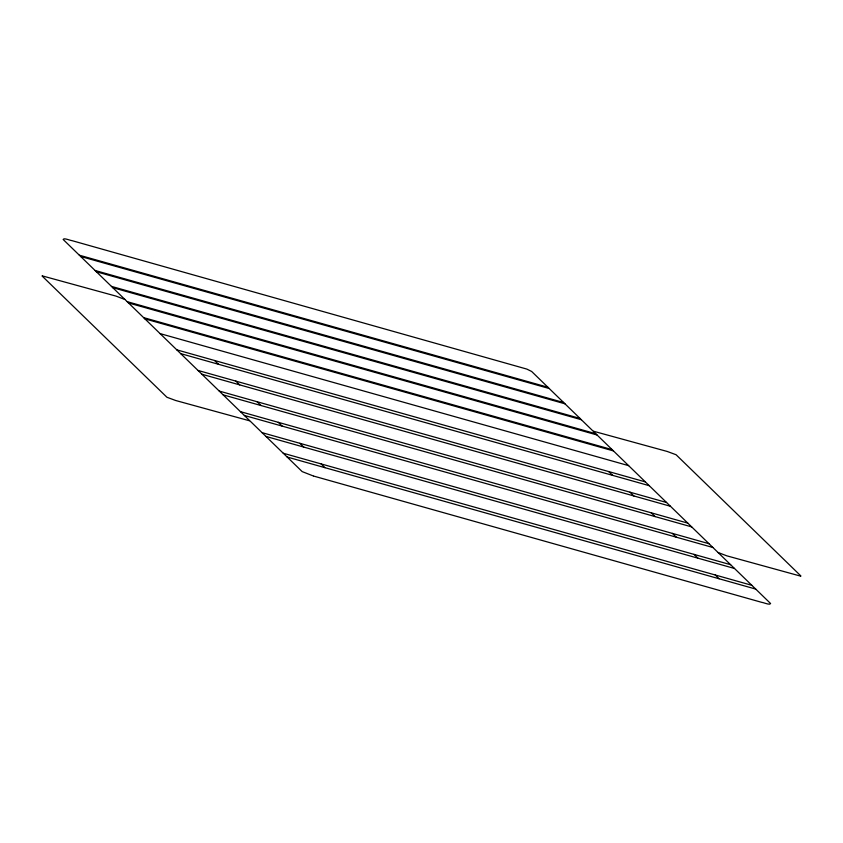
<?xml version="1.0" encoding="UTF-8"?>
<svg xmlns="http://www.w3.org/2000/svg" width="843" height="843" viewBox="0 0 843 843"><rect width="100%" height="100%" fill="white"/><g stroke="black" fill="none" stroke-linecap="round" stroke-linejoin="round"><path stroke-width="1.26" d="M42.245 275.872L116.06 296.125L124.954 299.507A15.996 1.697 17 0 1 125.112 299.644L249.328 420.288A16.238 1.728 17 0 1 249.433 420.394L302.163 471.595L313.322 475.979M249.423 420.752L175.629 400.488L166.925 397.253L42.171 276.082M593.556 431.247L667.213 451.458L676.075 454.735L800.839 575.917M800.681 576.148L726.782 555.822L718.046 552.481A15.996 1.697 17 0 1 717.888 552.344L593.672 431.7A15.996 1.697 17 0 1 593.556 431.574L531.67 371.478L526.822 369.086L72.308 240.729C69.969 240.476 63.541 237.526 63.151 239.465L124.954 299.507M79.358 255.208L547.908 387.253M80.665 256.472L549.215 388.518M95.101 270.487L563.651 402.543M96.397 271.762L564.958 403.808M111.455 286.388L580.016 418.434M112.762 287.653L581.322 419.698M127.198 301.668L595.759 433.724M128.505 302.943L597.055 434.988M143.605 317.611L612.166 449.656M144.912 318.875L613.462 450.921M160.075 333.607L628.636 465.652M176.798 349.845L645.359 481.901M180.697 353.628L649.247 485.684M198.01 370.446L666.56 502.491M201.898 374.229L670.459 506.274M219.243 391.068L687.793 523.113M223.132 394.851L691.692 526.896M240.445 411.658L709.005 543.714M244.344 415.441L712.893 547.497M262.047 432.638L730.607 564.694L770.597 603.535C770.07 605.464 763.821 602.534 761.44 602.271L313.744 476.095M265.945 436.421L734.506 568.477M283.259 453.239L751.808 585.295M287.157 457.022L755.707 589.078M718.046 552.481L730.607 564.694M608.762 471.585L612.661 475.368M629.974 492.186L633.862 495.969M651.207 512.807L655.095 516.59M672.408 533.398L676.307 537.181M694.01 554.378L697.909 558.161M715.222 574.979L719.121 578.762M214.617 360.498L218.516 364.281M235.819 381.099L239.718 384.882M257.062 401.721L260.951 405.504M278.264 422.322L282.163 426.105M299.866 443.302L303.765 447.085M321.078 463.892L324.966 467.675"/></g></svg>
